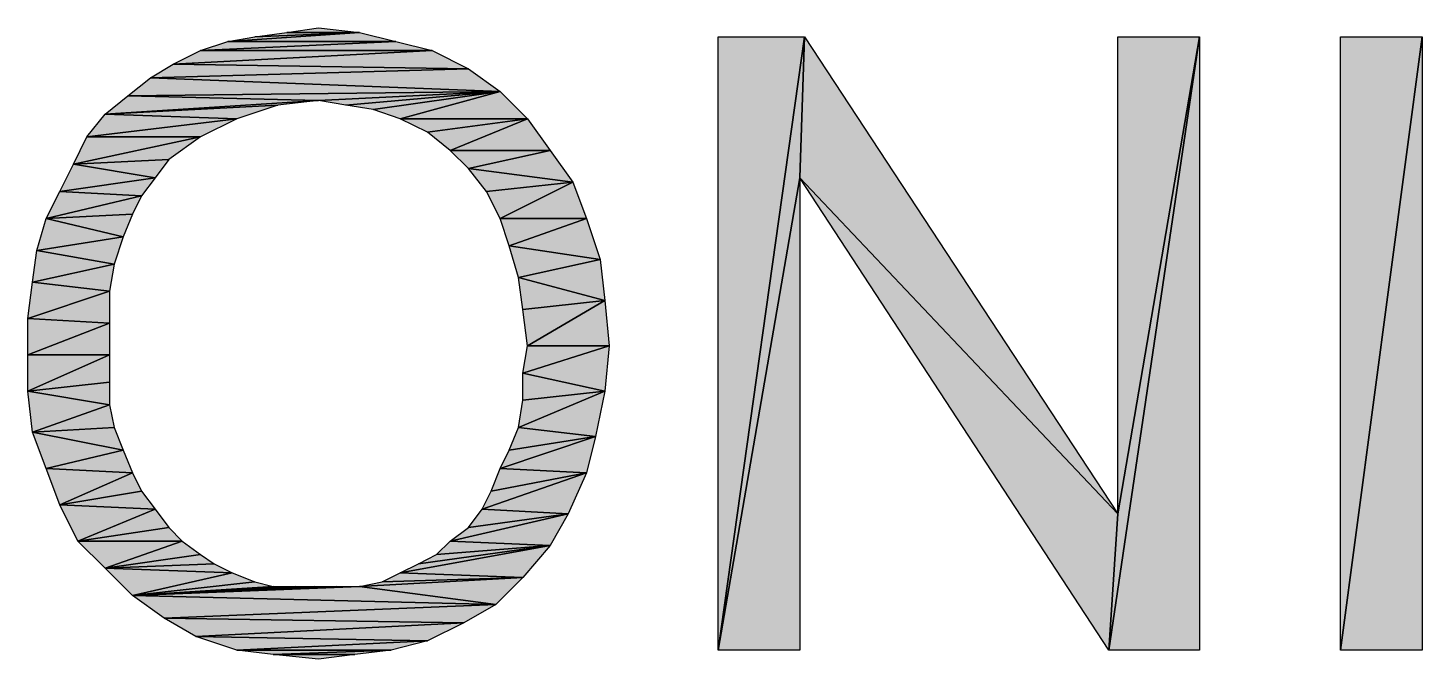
# Model space of a CAD drawing. Header units: millimetres. Extents: x -159 to 198, y 0 to 225.
# Drawn here: x -106.863 to -103.604, y 25.83 to 27.305 of the extents above; entities that cross this region are included whole.
import ezdxf

# ---------------------------------------------------------------- set-up
doc = ezdxf.new("R2010")
doc.units = ezdxf.units.MM
doc.header["$LTSCALE"] = 10.89
doc.layers.add('12_COIN_DXF_FORMAT', color=7, linetype='CONTINUOUS')

# ---------------------------------------------------------------- blocks, each defined once
blk = doc.blocks.new('A_C4F889353_BL2', base_point=(32.2476, 18.7626))
at = {"layer": '12_COIN_DXF_FORMAT', "color": 7, "linetype": 'Continuous'}
for p, q in [((44.8876, 17.8342), (44.5797, 17.813)), ((44.5797, 17.813), (44.8876, 17.8342)), ((44.6434, 17.8236), (44.7178, 17.8342)), ((44.8876, 17.8342), (44.6434, 17.8236)), ((44.6434, 17.8236), (44.8876, 17.8342)), ((44.7178, 17.8342), (44.7921, 17.8448)), ((44.8876, 17.8342), (44.7178, 17.8342)), ((44.7178, 17.8342), (44.8876, 17.8342)), ((44.7921, 17.8448), (44.8876, 17.8342)), ((44.8876, 17.8342), (44.9726, 17.813)), ((44.516, 17.7917), (44.5797, 17.813)), ((44.9726, 17.813), (44.516, 17.7917)), ((44.516, 17.7917), (44.9726, 17.813)), ((44.5797, 17.813), (44.6434, 17.8236)), ((44.9726, 17.813), (44.5797, 17.813)), ((44.5797, 17.813), (44.9726, 17.813)), ((44.9726, 17.813), (45.0575, 17.7917)), ((45.7264, 16.3902), (45.9281, 17.8236)), ((45.7264, 16.3902), (45.7264, 17.8236)), ((45.7264, 17.8236), (45.9281, 17.8236)), ((45.9281, 17.8236), (45.7264, 16.3902)), ((45.9175, 17.4944), (45.9281, 17.8236)), ((45.9281, 17.8236), (45.9175, 17.4944)), ((45.9281, 17.8236), (46.6607, 16.7088)), ((46.8518, 17.8236), (46.6395, 16.3902)), ((46.6395, 16.3902), (46.8518, 17.8236)), ((46.6607, 16.7088), (46.6607, 17.8236)), ((46.6607, 17.8236), (46.8518, 17.8236)), ((46.8518, 17.8236), (46.6607, 16.7088)), ((46.6607, 16.7088), (46.8518, 17.8236)), ((46.8518, 17.8236), (46.8518, 16.3902)), ((47.181, 16.3902), (47.181, 17.8236)), ((47.181, 17.8236), (47.3721, 17.8236)), ((47.3721, 17.8236), (47.181, 16.3902)), ((47.181, 16.3902), (47.3721, 17.8236)), ((47.3721, 17.8236), (47.3721, 16.3902)), ((44.4523, 17.7599), (44.516, 17.7917)), ((45.0575, 17.7917), (44.4523, 17.7599)), ((44.4523, 17.7599), (45.0575, 17.7917)), ((45.0575, 17.7917), (44.516, 17.7917)), ((44.516, 17.7917), (45.0575, 17.7917)), ((45.0575, 17.7917), (45.1425, 17.7493)), ((44.3992, 17.728), (44.4523, 17.7599)), ((45.1425, 17.7493), (44.3992, 17.728)), ((44.3992, 17.728), (45.1425, 17.7493)), ((45.1425, 17.7493), (44.4523, 17.7599)), ((44.4523, 17.7599), (45.1425, 17.7493)), ((45.1425, 17.7493), (45.2168, 17.6962)), ((44.3462, 17.6856), (44.3992, 17.728)), ((45.2168, 17.6962), (44.3992, 17.728)), ((44.3992, 17.728), (45.2168, 17.6962)), ((44.2931, 17.6431), (44.3462, 17.6856)), ((44.2931, 17.6431), (44.7921, 17.6749)), ((44.7921, 17.6749), (44.2931, 17.6431)), ((45.2168, 17.6962), (44.3462, 17.6856)), ((44.3462, 17.6856), (45.2168, 17.6962)), ((44.3462, 17.6856), (44.7921, 17.6749)), ((44.7921, 17.6749), (44.3462, 17.6856)), ((44.7921, 17.6749), (44.6965, 17.6643)), ((45.2168, 17.6962), (44.7921, 17.6749)), ((44.7921, 17.6749), (45.2168, 17.6962)), ((44.8558, 17.6643), (44.7921, 17.6749)), ((45.2168, 17.6962), (44.8558, 17.6643)), ((44.8558, 17.6643), (45.2168, 17.6962)), ((45.2168, 17.6962), (44.9195, 17.6537)), ((44.9195, 17.6537), (45.2168, 17.6962)), ((45.2168, 17.6962), (44.9832, 17.6325)), ((44.9832, 17.6325), (45.2168, 17.6962)), ((45.2168, 17.6962), (45.2805, 17.6325)), ((44.2506, 17.59), (44.2931, 17.6431)), ((44.6965, 17.6643), (44.2931, 17.6431)), ((44.2931, 17.6431), (44.6965, 17.6643)), ((44.601, 17.6325), (44.2931, 17.6431)), ((44.2931, 17.6431), (44.601, 17.6325)), ((44.6965, 17.6643), (44.601, 17.6325)), ((44.9195, 17.6537), (44.8558, 17.6643)), ((44.9832, 17.6325), (44.9195, 17.6537)), ((44.601, 17.6325), (44.2506, 17.59)), ((44.2506, 17.59), (44.601, 17.6325)), ((44.601, 17.6325), (44.516, 17.59)), ((45.2805, 17.6325), (44.9832, 17.6325)), ((45.0469, 17.6006), (44.9832, 17.6325)), ((44.9832, 17.6325), (45.2805, 17.6325)), ((45.2805, 17.6325), (45.0469, 17.6006)), ((45.0469, 17.6006), (45.2805, 17.6325)), ((45.2805, 17.6325), (45.1, 17.5581)), ((45.1, 17.5581), (45.2805, 17.6325)), ((45.2805, 17.6325), (45.3336, 17.5581)), ((44.2188, 17.5263), (44.516, 17.59)), ((44.2188, 17.5263), (44.2506, 17.59)), ((44.516, 17.59), (44.2188, 17.5263)), ((44.516, 17.59), (44.2506, 17.59)), ((44.2506, 17.59), (44.516, 17.59)), ((44.516, 17.59), (44.4417, 17.5369)), ((45.1, 17.5581), (45.0469, 17.6006)), ((44.4417, 17.5369), (44.2188, 17.5263)), ((44.2188, 17.5263), (44.4417, 17.5369)), ((44.4417, 17.5369), (44.4099, 17.4944)), ((45.3336, 17.5581), (45.1, 17.5581)), ((45.1425, 17.5157), (45.1, 17.5581)), ((45.1, 17.5581), (45.3336, 17.5581)), ((45.3336, 17.5581), (45.1425, 17.5157)), ((45.1425, 17.5157), (45.3336, 17.5581)), ((45.3336, 17.5581), (45.3867, 17.4838)), ((44.1869, 17.4626), (44.2188, 17.5263)), ((44.4099, 17.4944), (44.2188, 17.5263)), ((44.2188, 17.5263), (44.4099, 17.4944)), ((45.3867, 17.4838), (45.1425, 17.5157)), ((45.1849, 17.4626), (45.1425, 17.5157)), ((45.1425, 17.5157), (45.3867, 17.4838)), ((44.4099, 17.4944), (44.1869, 17.4626)), ((44.1869, 17.4626), (44.4099, 17.4944)), ((44.4099, 17.4944), (44.378, 17.452)), ((45.3867, 17.4838), (45.1849, 17.4626)), ((45.1849, 17.4626), (45.3867, 17.4838)), ((45.3867, 17.4838), (45.2168, 17.3989)), ((45.2168, 17.3989), (45.3867, 17.4838)), ((45.3867, 17.4838), (45.4185, 17.3989)), ((45.9175, 17.4944), (45.7264, 16.3902)), ((45.7264, 16.3902), (45.9175, 17.4944)), ((46.6607, 16.7088), (45.9175, 17.4944)), ((45.9175, 17.4944), (45.9175, 16.3902)), ((46.6395, 16.3902), (45.9175, 17.4944)), ((45.9175, 17.4944), (46.6607, 16.7088)), ((44.155, 17.3989), (44.1869, 17.4626)), ((44.155, 17.3989), (44.378, 17.452)), ((44.378, 17.452), (44.155, 17.3989)), ((44.378, 17.452), (44.1869, 17.4626)), ((44.1869, 17.4626), (44.378, 17.452)), ((44.378, 17.452), (44.3568, 17.4095)), ((45.2168, 17.3989), (45.1849, 17.4626)), ((44.3568, 17.4095), (44.155, 17.3989)), ((44.155, 17.3989), (44.3568, 17.4095)), ((44.3568, 17.4095), (44.3355, 17.3564)), ((44.1338, 17.3246), (44.155, 17.3989)), ((44.3355, 17.3564), (44.155, 17.3989)), ((44.155, 17.3989), (44.3355, 17.3564)), ((45.4185, 17.3989), (45.2168, 17.3989)), ((45.238, 17.3352), (45.2168, 17.3989)), ((45.2168, 17.3989), (45.4185, 17.3989)), ((45.4185, 17.3989), (45.238, 17.3352)), ((45.238, 17.3352), (45.4185, 17.3989)), ((45.4185, 17.3989), (45.4504, 17.3033)), ((44.3355, 17.3564), (44.1338, 17.3246)), ((44.1338, 17.3246), (44.3355, 17.3564)), ((44.3355, 17.3564), (44.3143, 17.2927)), ((44.1232, 17.2502), (44.1338, 17.3246)), ((44.3143, 17.2927), (44.1338, 17.3246)), ((44.1338, 17.3246), (44.3143, 17.2927)), ((45.4504, 17.3033), (45.238, 17.3352)), ((45.2592, 17.2609), (45.238, 17.3352)), ((45.238, 17.3352), (45.4504, 17.3033)), ((44.3143, 17.2927), (44.1232, 17.2502)), ((44.1232, 17.2502), (44.3143, 17.2927)), ((44.3143, 17.2927), (44.3037, 17.229)), ((45.4504, 17.3033), (45.2592, 17.2609)), ((45.2592, 17.2609), (45.4504, 17.3033)), ((45.4504, 17.3033), (45.461, 17.2078)), ((44.1126, 17.1653), (44.1232, 17.2502)), ((44.3037, 17.229), (44.1232, 17.2502)), ((44.1232, 17.2502), (44.3037, 17.229)), ((45.461, 17.2078), (45.2592, 17.2609)), ((45.2699, 17.1865), (45.2592, 17.2609)), ((45.2592, 17.2609), (45.461, 17.2078)), ((44.3037, 17.229), (44.1126, 17.1653)), ((44.1126, 17.1653), (44.3037, 17.229)), ((44.3037, 17.229), (44.3037, 17.1547)), ((45.461, 17.2078), (45.2699, 17.1865)), ((45.2699, 17.1865), (45.461, 17.2078)), ((45.2805, 17.1016), (45.2699, 17.1865)), ((45.461, 17.2078), (45.2805, 17.1016)), ((45.2805, 17.1016), (45.461, 17.2078)), ((45.461, 17.2078), (45.4716, 17.1016)), ((44.3037, 17.1547), (44.1126, 17.1653)), ((44.1126, 17.0804), (44.1126, 17.1653)), ((44.1126, 17.1653), (44.3037, 17.1547)), ((44.3037, 17.1547), (44.1126, 17.0804)), ((44.1126, 17.0804), (44.3037, 17.1547)), ((44.3037, 17.1547), (44.3037, 17.0804)), ((44.3037, 17.0804), (44.1126, 17.0804)), ((44.1126, 16.9954), (44.3037, 17.0804)), ((44.1126, 16.9954), (44.1126, 17.0804)), ((44.1126, 17.0804), (44.3037, 17.0804)), ((44.3037, 17.0804), (44.1126, 16.9954)), ((44.3037, 17.0804), (44.3037, 17.0167)), ((45.2699, 17.0379), (45.2805, 17.1016)), ((45.4716, 17.1016), (45.2699, 17.0379)), ((45.2699, 17.0379), (45.4716, 17.1016)), ((45.4716, 17.1016), (45.2805, 17.1016)), ((45.2805, 17.1016), (45.4716, 17.1016)), ((45.4716, 17.1016), (45.461, 16.9954)), ((44.3037, 17.0167), (44.1126, 16.9954)), ((44.1126, 16.9954), (44.3037, 17.0167)), ((44.3037, 17.0167), (44.3037, 16.9636)), ((45.461, 16.9954), (45.2699, 17.0379)), ((45.2699, 16.9742), (45.2699, 17.0379)), ((45.2699, 17.0379), (45.461, 16.9954)), ((44.3037, 16.9636), (44.1126, 16.9954)), ((44.1232, 16.8999), (44.1126, 16.9954)), ((44.1126, 16.9954), (44.3037, 16.9636)), ((45.461, 16.9954), (45.2592, 16.9105)), ((45.2592, 16.9105), (45.461, 16.9954)), ((45.461, 16.9954), (45.2699, 16.9742)), ((45.2699, 16.9742), (45.461, 16.9954)), ((45.461, 16.9954), (45.4397, 16.8893)), ((44.1232, 16.8999), (44.3037, 16.9636)), ((44.3037, 16.9636), (44.1232, 16.8999)), ((44.3037, 16.9636), (44.3143, 16.9105)), ((45.2592, 16.9105), (45.2699, 16.9742)), ((44.3143, 16.9105), (44.1232, 16.8999)), ((44.1232, 16.8999), (44.3143, 16.9105)), ((44.3355, 16.8574), (44.1232, 16.8999)), ((44.155, 16.8149), (44.1232, 16.8999)), ((44.1232, 16.8999), (44.3355, 16.8574)), ((44.3143, 16.9105), (44.3355, 16.8574)), ((45.4397, 16.8893), (45.2168, 16.8149)), ((45.2168, 16.8149), (45.4397, 16.8893)), ((45.238, 16.8574), (45.2592, 16.9105)), ((45.4397, 16.8893), (45.238, 16.8574)), ((45.238, 16.8574), (45.4397, 16.8893)), ((45.4397, 16.8893), (45.2592, 16.9105)), ((45.2592, 16.9105), (45.4397, 16.8893)), ((45.4397, 16.8893), (45.4185, 16.8043)), ((44.3355, 16.8574), (44.155, 16.8149)), ((44.155, 16.8149), (44.3355, 16.8574)), ((44.3355, 16.8574), (44.3568, 16.8043)), ((45.2168, 16.8149), (45.238, 16.8574)), ((44.3568, 16.8043), (44.155, 16.8149)), ((44.1869, 16.73), (44.155, 16.8149)), ((44.155, 16.8149), (44.3568, 16.8043)), ((44.1869, 16.73), (44.3568, 16.8043)), ((44.3568, 16.8043), (44.1869, 16.73)), ((44.3568, 16.8043), (44.378, 16.7618)), ((45.4185, 16.8043), (45.1743, 16.7194)), ((45.1743, 16.7194), (45.4185, 16.8043)), ((45.1955, 16.7618), (45.2168, 16.8149)), ((45.4185, 16.8043), (45.1955, 16.7618)), ((45.1955, 16.7618), (45.4185, 16.8043)), ((45.4185, 16.8043), (45.2168, 16.8149)), ((45.2168, 16.8149), (45.4185, 16.8043)), ((45.4185, 16.8043), (45.376, 16.7088)), ((44.378, 16.7618), (44.1869, 16.73)), ((44.1869, 16.73), (44.378, 16.7618)), ((44.378, 16.7618), (44.4099, 16.7194)), ((45.1743, 16.7194), (45.1955, 16.7618)), ((44.4099, 16.7194), (44.1869, 16.73)), ((44.2294, 16.6451), (44.1869, 16.73)), ((44.1869, 16.73), (44.4099, 16.7194)), ((44.2294, 16.6451), (44.4099, 16.7194)), ((44.4099, 16.7194), (44.2294, 16.6451)), ((44.4099, 16.7194), (44.4417, 16.6769)), ((45.376, 16.7088), (45.1, 16.6451)), ((45.1, 16.6451), (45.376, 16.7088)), ((45.1425, 16.6769), (45.1743, 16.7194)), ((45.376, 16.7088), (45.1425, 16.6769)), ((45.1425, 16.6769), (45.376, 16.7088)), ((45.376, 16.7088), (45.1743, 16.7194)), ((45.1743, 16.7194), (45.376, 16.7088)), ((45.376, 16.7088), (45.3336, 16.6344)), ((46.6607, 16.7088), (46.6395, 16.3902)), ((46.6395, 16.3902), (46.6607, 16.7088)), ((44.4417, 16.6769), (44.2294, 16.6451)), ((44.2294, 16.6451), (44.4417, 16.6769)), ((44.4417, 16.6769), (44.4736, 16.6451)), ((45.1, 16.6451), (45.1425, 16.6769)), ((44.4736, 16.6451), (44.2294, 16.6451)), ((44.2931, 16.5814), (44.2294, 16.6451)), ((44.2294, 16.6451), (44.4736, 16.6451)), ((44.2931, 16.5814), (44.4736, 16.6451)), ((44.4736, 16.6451), (44.2931, 16.5814)), ((44.4736, 16.6451), (44.516, 16.6132)), ((45.3336, 16.6344), (44.9832, 16.5707)), ((44.9832, 16.5707), (45.3336, 16.6344)), ((45.3336, 16.6344), (45.0257, 16.592)), ((45.0257, 16.592), (45.3336, 16.6344)), ((45.0681, 16.6132), (45.1, 16.6451)), ((45.3336, 16.6344), (45.0681, 16.6132)), ((45.0681, 16.6132), (45.3336, 16.6344)), ((45.3336, 16.6344), (45.1, 16.6451)), ((45.1, 16.6451), (45.3336, 16.6344)), ((45.3336, 16.6344), (45.2699, 16.5601)), ((44.2931, 16.5814), (44.516, 16.6132)), ((44.516, 16.6132), (44.2931, 16.5814)), ((44.5479, 16.592), (44.2931, 16.5814)), ((44.2931, 16.5814), (44.5479, 16.592)), ((44.516, 16.6132), (44.5479, 16.592)), ((44.5479, 16.592), (44.5904, 16.5707)), ((44.9832, 16.5707), (45.0257, 16.592)), ((45.0257, 16.592), (45.0681, 16.6132)), ((44.5904, 16.5707), (44.2931, 16.5814)), ((44.3568, 16.5177), (44.2931, 16.5814)), ((44.2931, 16.5814), (44.5904, 16.5707)), ((44.3568, 16.5177), (44.5904, 16.5707)), ((44.5904, 16.5707), (44.3568, 16.5177)), ((44.5904, 16.5707), (44.6434, 16.5495)), ((45.2699, 16.5601), (44.8876, 16.5389)), ((44.8876, 16.5389), (45.2699, 16.5601)), ((44.9407, 16.5495), (44.9832, 16.5707)), ((45.2699, 16.5601), (44.9407, 16.5495)), ((44.9407, 16.5495), (45.2699, 16.5601)), ((45.2699, 16.5601), (44.9832, 16.5707)), ((44.9832, 16.5707), (45.2699, 16.5601)), ((45.2699, 16.5601), (45.2062, 16.4964)), ((44.3568, 16.5177), (44.6434, 16.5495)), ((44.6434, 16.5495), (44.3568, 16.5177)), ((44.8876, 16.5389), (44.3568, 16.5177)), ((44.3568, 16.5177), (44.8346, 16.5389)), ((44.8346, 16.5389), (44.3568, 16.5177)), ((44.3568, 16.5177), (44.7815, 16.5389)), ((44.7815, 16.5389), (44.3568, 16.5177)), ((44.3568, 16.5177), (44.739, 16.5389)), ((44.739, 16.5389), (44.3568, 16.5177)), ((44.3568, 16.5177), (44.6859, 16.5389)), ((44.6859, 16.5389), (44.3568, 16.5177)), ((44.3568, 16.5177), (44.8876, 16.5389)), ((44.6434, 16.5495), (44.6859, 16.5389)), ((44.6859, 16.5389), (44.739, 16.5389)), ((44.739, 16.5389), (44.7815, 16.5389)), ((44.7815, 16.5389), (44.8346, 16.5389)), ((44.8346, 16.5389), (44.8876, 16.5389)), ((44.8876, 16.5389), (44.9407, 16.5495)), ((44.8876, 16.5389), (45.2062, 16.4964)), ((45.2062, 16.4964), (44.8876, 16.5389)), ((45.2062, 16.4964), (44.3568, 16.5177)), ((44.4311, 16.4646), (44.3568, 16.5177)), ((44.3568, 16.5177), (45.2062, 16.4964)), ((45.2062, 16.4964), (44.4311, 16.4646)), ((44.4311, 16.4646), (45.2062, 16.4964)), ((45.2062, 16.4964), (45.1318, 16.4539)), ((45.1318, 16.4539), (44.4311, 16.4646)), ((44.5054, 16.4221), (44.4311, 16.4646)), ((44.4311, 16.4646), (45.1318, 16.4539)), ((45.1318, 16.4539), (44.5054, 16.4221)), ((44.5054, 16.4221), (45.1318, 16.4539)), ((45.1318, 16.4539), (45.0469, 16.4115)), ((45.0469, 16.4115), (44.5054, 16.4221)), ((44.601, 16.3902), (44.5054, 16.4221)), ((44.5054, 16.4221), (45.0469, 16.4115)), ((45.0469, 16.4115), (44.601, 16.3902)), ((44.601, 16.3902), (45.0469, 16.4115)), ((45.0469, 16.4115), (44.962, 16.3902)), ((44.962, 16.3902), (44.601, 16.3902)), ((44.6859, 16.3796), (44.601, 16.3902)), ((44.601, 16.3902), (44.962, 16.3902)), ((44.962, 16.3902), (44.6859, 16.3796)), ((44.6859, 16.3796), (44.962, 16.3902)), ((44.877, 16.3796), (44.6859, 16.3796)), ((44.7921, 16.369), (44.6859, 16.3796)), ((44.6859, 16.3796), (44.877, 16.3796)), ((44.877, 16.3796), (44.7921, 16.369)), ((44.962, 16.3902), (44.877, 16.3796)), ((45.9175, 16.3902), (45.7264, 16.3902)), ((46.8518, 16.3902), (46.6395, 16.3902)), ((47.3721, 16.3902), (47.181, 16.3902))]:
    blk.add_line(p, q, dxfattribs=at)
for points in [[(44.6434, 17.8236), (44.8876, 17.8342), (44.5797, 17.813)], [(44.8876, 17.8342), (44.9726, 17.813), (44.5797, 17.813)], [(44.6434, 17.8236), (44.7178, 17.8342), (44.8876, 17.8342)], [(44.7921, 17.8448), (44.8876, 17.8342), (44.7178, 17.8342)], [(44.516, 17.7917), (44.5797, 17.813), (44.9726, 17.813)], [(44.9726, 17.813), (45.0575, 17.7917), (44.516, 17.7917)], [(45.9175, 17.4944), (45.7264, 16.3902), (45.9281, 17.8236)], [(45.7264, 16.3902), (45.7264, 17.8236), (45.9281, 17.8236)], [(45.9281, 17.8236), (46.6607, 16.7088), (45.9175, 17.4944)], [(46.6607, 16.7088), (46.8518, 17.8236), (46.6395, 16.3902)], [(46.8518, 17.8236), (46.8518, 16.3902), (46.6395, 16.3902)], [(46.6607, 16.7088), (46.6607, 17.8236), (46.8518, 17.8236)], [(47.181, 16.3902), (47.181, 17.8236), (47.3721, 17.8236)], [(47.3721, 17.8236), (47.3721, 16.3902), (47.181, 16.3902)], [(44.4523, 17.7599), (44.516, 17.7917), (45.0575, 17.7917)], [(45.0575, 17.7917), (45.1425, 17.7493), (44.4523, 17.7599)], [(44.3992, 17.728), (44.4523, 17.7599), (45.1425, 17.7493)], [(45.1425, 17.7493), (45.2168, 17.6962), (44.3992, 17.728)], [(44.3462, 17.6856), (44.3992, 17.728), (45.2168, 17.6962)], [(44.2931, 17.6431), (44.3462, 17.6856), (44.7921, 17.6749)], [(44.6965, 17.6643), (44.2931, 17.6431), (44.7921, 17.6749)], [(44.3462, 17.6856), (45.2168, 17.6962), (44.7921, 17.6749)], [(44.7921, 17.6749), (45.2168, 17.6962), (44.8558, 17.6643)], [(44.8558, 17.6643), (45.2168, 17.6962), (44.9195, 17.6537)], [(44.9195, 17.6537), (45.2168, 17.6962), (44.9832, 17.6325)], [(45.2168, 17.6962), (45.2805, 17.6325), (44.9832, 17.6325)], [(44.2506, 17.59), (44.2931, 17.6431), (44.601, 17.6325)], [(44.6965, 17.6643), (44.601, 17.6325), (44.2931, 17.6431)], [(44.601, 17.6325), (44.516, 17.59), (44.2506, 17.59)], [(45.0469, 17.6006), (44.9832, 17.6325), (45.2805, 17.6325)], [(45.0469, 17.6006), (45.2805, 17.6325), (45.1, 17.5581)], [(45.2805, 17.6325), (45.3336, 17.5581), (45.1, 17.5581)], [(44.4417, 17.5369), (44.2188, 17.5263), (44.516, 17.59)], [(44.2188, 17.5263), (44.2506, 17.59), (44.516, 17.59)], [(44.4417, 17.5369), (44.4099, 17.4944), (44.2188, 17.5263)], [(45.1425, 17.5157), (45.1, 17.5581), (45.3336, 17.5581)], [(45.3336, 17.5581), (45.3867, 17.4838), (45.1425, 17.5157)], [(44.1869, 17.4626), (44.2188, 17.5263), (44.4099, 17.4944)], [(45.1849, 17.4626), (45.1425, 17.5157), (45.3867, 17.4838)], [(44.4099, 17.4944), (44.378, 17.452), (44.1869, 17.4626)], [(45.1849, 17.4626), (45.3867, 17.4838), (45.2168, 17.3989)], [(45.3867, 17.4838), (45.4185, 17.3989), (45.2168, 17.3989)], [(45.9175, 17.4944), (45.9175, 16.3902), (45.7264, 16.3902)], [(46.6395, 16.3902), (45.9175, 17.4944), (46.6607, 16.7088)], [(44.155, 17.3989), (44.1869, 17.4626), (44.378, 17.452)], [(44.3568, 17.4095), (44.155, 17.3989), (44.378, 17.452)], [(44.3568, 17.4095), (44.3355, 17.3564), (44.155, 17.3989)], [(44.1338, 17.3246), (44.155, 17.3989), (44.3355, 17.3564)], [(45.238, 17.3352), (45.2168, 17.3989), (45.4185, 17.3989)], [(45.4185, 17.3989), (45.4504, 17.3033), (45.238, 17.3352)], [(44.3355, 17.3564), (44.3143, 17.2927), (44.1338, 17.3246)], [(44.1232, 17.2502), (44.1338, 17.3246), (44.3143, 17.2927)], [(45.2592, 17.2609), (45.238, 17.3352), (45.4504, 17.3033)], [(44.3143, 17.2927), (44.3037, 17.229), (44.1232, 17.2502)], [(45.4504, 17.3033), (45.461, 17.2078), (45.2592, 17.2609)], [(44.1126, 17.1653), (44.1232, 17.2502), (44.3037, 17.229)], [(45.2699, 17.1865), (45.2592, 17.2609), (45.461, 17.2078)], [(44.3037, 17.229), (44.3037, 17.1547), (44.1126, 17.1653)], [(45.2699, 17.1865), (45.461, 17.2078), (45.2805, 17.1016)], [(45.461, 17.2078), (45.4716, 17.1016), (45.2805, 17.1016)], [(44.1126, 17.0804), (44.1126, 17.1653), (44.3037, 17.1547)], [(44.3037, 17.1547), (44.3037, 17.0804), (44.1126, 17.0804)], [(44.3037, 17.0167), (44.1126, 16.9954), (44.3037, 17.0804)], [(44.1126, 16.9954), (44.1126, 17.0804), (44.3037, 17.0804)], [(45.2699, 17.0379), (45.2805, 17.1016), (45.4716, 17.1016)], [(45.4716, 17.1016), (45.461, 16.9954), (45.2699, 17.0379)], [(44.3037, 17.0167), (44.3037, 16.9636), (44.1126, 16.9954)], [(45.2699, 16.9742), (45.2699, 17.0379), (45.461, 16.9954)], [(44.1232, 16.8999), (44.1126, 16.9954), (44.3037, 16.9636)], [(45.2699, 16.9742), (45.461, 16.9954), (45.2592, 16.9105)], [(45.461, 16.9954), (45.4397, 16.8893), (45.2592, 16.9105)], [(44.3143, 16.9105), (44.1232, 16.8999), (44.3037, 16.9636)], [(44.3143, 16.9105), (44.3355, 16.8574), (44.1232, 16.8999)], [(44.155, 16.8149), (44.1232, 16.8999), (44.3355, 16.8574)], [(45.238, 16.8574), (45.4397, 16.8893), (45.2168, 16.8149)], [(45.4397, 16.8893), (45.4185, 16.8043), (45.2168, 16.8149)], [(45.238, 16.8574), (45.2592, 16.9105), (45.4397, 16.8893)], [(44.3355, 16.8574), (44.3568, 16.8043), (44.155, 16.8149)], [(44.1869, 16.73), (44.155, 16.8149), (44.3568, 16.8043)], [(44.378, 16.7618), (44.1869, 16.73), (44.3568, 16.8043)], [(45.1955, 16.7618), (45.4185, 16.8043), (45.1743, 16.7194)], [(45.4185, 16.8043), (45.376, 16.7088), (45.1743, 16.7194)], [(45.1955, 16.7618), (45.2168, 16.8149), (45.4185, 16.8043)], [(44.378, 16.7618), (44.4099, 16.7194), (44.1869, 16.73)], [(44.2294, 16.6451), (44.1869, 16.73), (44.4099, 16.7194)], [(44.4417, 16.6769), (44.2294, 16.6451), (44.4099, 16.7194)], [(45.1425, 16.6769), (45.376, 16.7088), (45.1, 16.6451)], [(45.376, 16.7088), (45.3336, 16.6344), (45.1, 16.6451)], [(45.1425, 16.6769), (45.1743, 16.7194), (45.376, 16.7088)], [(44.4417, 16.6769), (44.4736, 16.6451), (44.2294, 16.6451)], [(44.2931, 16.5814), (44.2294, 16.6451), (44.4736, 16.6451)], [(44.516, 16.6132), (44.2931, 16.5814), (44.4736, 16.6451)], [(45.0257, 16.592), (45.3336, 16.6344), (44.9832, 16.5707)], [(45.3336, 16.6344), (45.2699, 16.5601), (44.9832, 16.5707)], [(45.0681, 16.6132), (45.3336, 16.6344), (45.0257, 16.592)], [(45.0681, 16.6132), (45.1, 16.6451), (45.3336, 16.6344)], [(44.5479, 16.592), (44.2931, 16.5814), (44.516, 16.6132)], [(44.5479, 16.592), (44.5904, 16.5707), (44.2931, 16.5814)], [(44.3568, 16.5177), (44.2931, 16.5814), (44.5904, 16.5707)], [(44.6434, 16.5495), (44.3568, 16.5177), (44.5904, 16.5707)], [(44.9407, 16.5495), (45.2699, 16.5601), (44.8876, 16.5389)], [(45.2699, 16.5601), (45.2062, 16.4964), (44.8876, 16.5389)], [(44.9407, 16.5495), (44.9832, 16.5707), (45.2699, 16.5601)], [(44.6859, 16.5389), (44.3568, 16.5177), (44.6434, 16.5495)], [(44.8876, 16.5389), (44.3568, 16.5177), (44.8346, 16.5389)], [(44.8346, 16.5389), (44.3568, 16.5177), (44.7815, 16.5389)], [(44.7815, 16.5389), (44.3568, 16.5177), (44.739, 16.5389)], [(44.739, 16.5389), (44.3568, 16.5177), (44.6859, 16.5389)], [(44.3568, 16.5177), (44.8876, 16.5389), (45.2062, 16.4964)], [(44.4311, 16.4646), (44.3568, 16.5177), (45.2062, 16.4964)], [(45.2062, 16.4964), (45.1318, 16.4539), (44.4311, 16.4646)], [(44.5054, 16.4221), (44.4311, 16.4646), (45.1318, 16.4539)], [(45.1318, 16.4539), (45.0469, 16.4115), (44.5054, 16.4221)], [(44.601, 16.3902), (44.5054, 16.4221), (45.0469, 16.4115)], [(45.0469, 16.4115), (44.962, 16.3902), (44.601, 16.3902)], [(44.6859, 16.3796), (44.601, 16.3902), (44.962, 16.3902)], [(44.962, 16.3902), (44.877, 16.3796), (44.6859, 16.3796)], [(44.7921, 16.369), (44.6859, 16.3796), (44.877, 16.3796)]]:
    blk.add_solid(points, dxfattribs=at)

msp = doc.modelspace()

# ---------------------------------------------------------------- block references
at = {"layer": '12_COIN_DXF_FORMAT', "color": 2, "linetype": 'Continuous'}
msp.add_blockref('A_C4F889353_BL2', (-118.728, 28.2232), dxfattribs=at)

doc.saveas('drawing.dxf')
